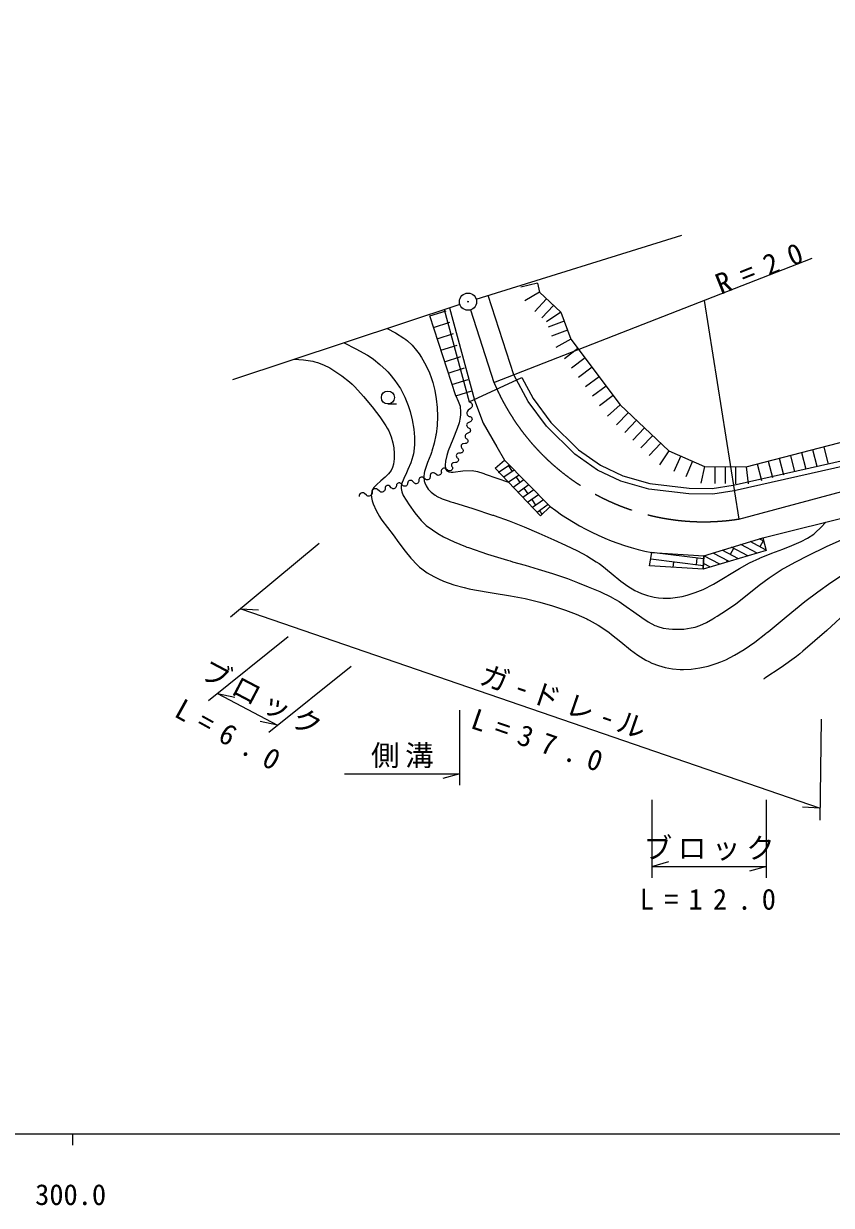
# Model space of a CAD drawing. Units: millimetres, scale not verified. Extents: x 40000 to 680000, y 20000 to 380000.
# Drawn here: x 363708 to 434672, y 198715 to 302535 of the extents above; entities that cross this region are included whole.
import ezdxf
from ezdxf.enums import TextEntityAlignment as Align

# ---------------------------------------------------------------- set-up
doc = ezdxf.new("R2010")
doc.units = ezdxf.units.MM
doc.header["$LTSCALE"] = 1000
doc.linetypes.add('CHAIN', pattern=[18.5, 12, -1.5, 3.5, -1.5])
for name, color, linetype, lineweight in [('M-BGD', 7, 'Continuous', 25), ('M-BMK', 2, 'CHAIN', 13), ('M-BMK-OTRS', 5, 'Continuous', 25), ('M-BMK-SRVR', 3, 'Continuous', 25), ('M-OTRS', 6, 'Continuous', 25), ('M-STR-HTXT', 7, 'Continuous', 13), ('M-STR-STR3', 7, 'Continuous', 25), ('M-TTL-BAND', 7, 'Continuous', 25)]:
    doc.layers.add(name, color=color, linetype=linetype, lineweight=lineweight)
doc.styles.add('ＭＳ ゴシック', font='')
doc.styles.get('ＭＳ ゴシック').set_extended_font_data('MS Gothic')

msp = doc.modelspace()

# ---------------------------------------------------------------- linework, layer by layer
at = {"layer": 'M-BGD'}
for p, q in [((408843, 279741), (407385, 279390)), ((409038, 278934), (407740, 278181)), ((409656, 278350), (408627, 277259)), ((399406, 276853), (400834, 277312)), ((400658, 277414), (402837, 269319)), ((410274, 277767), (409245, 276676)), ((401665, 269822), (399406, 276853)), ((399729, 275849), (401157, 276308)), ((410893, 277183), (409645, 276350)), ((411192, 276394), (409790, 275862)), ((400052, 274844), (401480, 275303)), ((411492, 275605), (410090, 275072)), ((400374, 273840), (401802, 274299)), ((411792, 274816), (410478, 274092)), ((400697, 272835), (402125, 273294)), ((412411, 273991), (411212, 273090)), ((413030, 273166), (411831, 272266)), ((401020, 271831), (402448, 272290)), ((413650, 272342), (412450, 271441)), ((401342, 270826), (402771, 271285)), ((402837, 269319), (407472, 271447)), ((414269, 271517), (413070, 270617)), ((401665, 269822), (403093, 270281)), ((414888, 270693), (413689, 269792)), ((395707, 269119), (396457, 269119)), ((415507, 269868), (414308, 268967)), ((416127, 269043), (415008, 268044)), ((416839, 268371), (415809, 267281)), ((417551, 267700), (416521, 266609)), ((418263, 267028), (417233, 265937)), ((418974, 266356), (417945, 265265)), ((419687, 265684), (418657, 264593)), ((420398, 265012), (419570, 263761)), ((432048, 264856), (432422, 263404)), ((433023, 265107), (433397, 263655)), ((433998, 265359), (434372, 263906)), ((421441, 264554), (420837, 263181)), ((422483, 264096), (421880, 262723)), ((428148, 263852), (428522, 262400)), ((429123, 264103), (429497, 262651)), ((430098, 264354), (430472, 262902)), ((431073, 264605), (431447, 263153)), ((423525, 263638), (423209, 262172)), ((424437, 263629), (424422, 262129)), ((425349, 263620), (425334, 262120)), ((426261, 263610), (426246, 262111)), ((427173, 263601), (427354, 262112))]:
    msp.add_line(p, q, dxfattribs=at)
for points in [[(408843, 279741), (409038, 278934), (410893, 277183), (411792, 274816), (416127, 269043), (420398, 265012), (423525, 263638), (427173, 263601), (436922, 266112), (444812, 268508), (446698, 269500), (453832, 268965), (461768, 263258), (471164, 256989), (476158, 255634), (484005, 258630), (488121, 261951), (490632, 267202), (489613, 273049), (484785, 279210), (479007, 286344), (473265, 293441), (467494, 300124), (466216, 302535)], [(395648, 275754), (396381, 275367), (397110, 274911), (397273, 274789), (397431, 274661), (397836, 274275), (398225, 273817), (398447, 273512), (398655, 273196), (399032, 272537), (399352, 271852), (399506, 271456), (399654, 271008), (399829, 270304), (399959, 269561), (400035, 268803), (400062, 268011), (400032, 267236), (399941, 266467), (399935, 266435), (399924, 266372), (399784, 265667), (399585, 264975), (399538, 264845), (399476, 264684), (399180, 263968), (398933, 263198), (398920, 263131), (398908, 263064), (398876, 262705), (398906, 262349), (398920, 262283), (398942, 262202), (399061, 261920), (399254, 261637), (399521, 261363), (399857, 261110), (399911, 261076), (399993, 261026), (400479, 260787), (401008, 260599), (401245, 260526), (401484, 260456), (403185, 259947), (404914, 259365), (404983, 259341), (405052, 259317), (406356, 258864), (407693, 258341), (408973, 257778), (410299, 257178), (411319, 256726), (412367, 256230), (413189, 255785), (414021, 255262), (414262, 255092), (414499, 254916), (415323, 254263), (416176, 253568), (416782, 253128), (417420, 252740), (417679, 252607), (417982, 252472), (418528, 252282), (419093, 252151), (419476, 252096), (419901, 252064), (420531, 252074), (421157, 252143), (421570, 252220), (422018, 252328), (422711, 252545), (423408, 252825), (424310, 253290), (425184, 253809), (425863, 254230), (426611, 254678), (427484, 255157), (428383, 255581), (428421, 255597), (428497, 255630), (429430, 256008), (430413, 256374), (431200, 256686), (432006, 257046), (432581, 257345), (433121, 257696), (433191, 257749), (433281, 257822), (433738, 258254), (434177, 258746)], [(391859, 274498), (392905, 273978), (393916, 273406), (394160, 273249), (394445, 273050), (395016, 272599), (395548, 272102), (395708, 271935), (395888, 271736), (396330, 271193), (396743, 270587), (396812, 270473), (396879, 270358), (397205, 269710), (397489, 268999), (397580, 268731), (397665, 268461), (397848, 267717), (397980, 266919), (398018, 266560), (398041, 266200), (398048, 265569), (397993, 264946), (397959, 264753), (397907, 264530), (397726, 263954), (397473, 263359), (397406, 263216), (397337, 263072), (397100, 262583), (396918, 262061), (396887, 261870), (396882, 261680), (396932, 261393), (397056, 261082), (397302, 260667), (397585, 260260), (398081, 259549), (398627, 258875), (399086, 258457), (399622, 258055), (400107, 257745), (400609, 257462), (401533, 257010), (402519, 256597), (402649, 256546), (402780, 256497), (404450, 255929), (406211, 255394), (406441, 255327), (406672, 255261), (407765, 254947), (408900, 254615), (410174, 254231), (411485, 253788), (412374, 253441), (413294, 253064), (414341, 252634), (415358, 252147), (415398, 252126), (416021, 251753), (416647, 251329), (417321, 250856), (418025, 250360), (418581, 249988), (419163, 249671), (419279, 249620), (419425, 249563), (419883, 249433), (420391, 249356), (420715, 249333), (421040, 249326), (421707, 249351), (422361, 249440), (422720, 249524), (423108, 249649), (423700, 249923), (424267, 250251), (424443, 250361), (424647, 250491), (425461, 251012), (426284, 251576), (427288, 252365), (428322, 253199), (429203, 253856), (430161, 254491), (430339, 254600), (430519, 254707), (431543, 255264), (432630, 255805), (434241, 256591), (435875, 257318)], [(387471, 273044), (388297, 272987), (389108, 272871), (389306, 272825), (389540, 272759), (390063, 272560), (390595, 272290), (390786, 272180), (390974, 272064), (391651, 271604), (392325, 271068), (392563, 270858), (392794, 270641), (393581, 269777), (394327, 268868), (394358, 268830), (394421, 268753), (395003, 267999), (395535, 267212), (395654, 267006), (395786, 266751), (395994, 266237), (396146, 265701), (396223, 265267), (396264, 264782), (396263, 264315), (396198, 263831), (396113, 263548), (395987, 263287), (395766, 262982), (395469, 262685), (395083, 262355), (394697, 262008), (394480, 261769), (394314, 261493), (394299, 261455), (394285, 261416), (394242, 261177), (394259, 260903), (394324, 260623), (394418, 260347), (394669, 259773), (394965, 259246), (395066, 259086), (395190, 258902), (395665, 258265), (396160, 257612), (396680, 256917), (397219, 256189), (397723, 255567), (398301, 254957), (398486, 254788), (398679, 254627), (399171, 254276), (399735, 253952), (400167, 253744), (400609, 253558), (401501, 253241), (402410, 252985), (402842, 252884), (403331, 252783), (404884, 252530), (406496, 252276), (407757, 252026), (409057, 251710), (410172, 251396), (411317, 251020), (412265, 250655), (413189, 250234), (413268, 250194), (413386, 250133), (414189, 249681), (414959, 249176), (415146, 249041), (415367, 248875), (416188, 248222), (417038, 247531), (417665, 247066), (418362, 246627), (418630, 246484), (418904, 246353), (419474, 246132), (420066, 245968), (420728, 245851), (421401, 245798), (421514, 245795), (421682, 245793), (422359, 245826), (423104, 245927), (423837, 246093), (424554, 246316), (424974, 246477), (425387, 246655), (426174, 247056), (427003, 247552), (427941, 248198), (428914, 248945), (428983, 249000), (429119, 249110), (430702, 250422), (432350, 251768), (433474, 252627), (434636, 253435), (435574, 254037)], [(407472, 271447), (408470, 269597), (410019, 267506), (412469, 265106), (414380, 263740), (416360, 262820), (418734, 262132), (422171, 261725), (424208, 261695), (426044, 261993), (436051, 264233), (440302, 265200), (443751, 265639), (446458, 265323), (448312, 264801), (451715, 263547), (454740, 262150), (468945, 254257), (471639, 253333), (473391, 253241), (477874, 253444), (480365, 253923)], [(402837, 269319), (402918, 269299), (403000, 269253), (403056, 269205), (403086, 269154), (403118, 269078), (403126, 268973), (403106, 268893), (403084, 268839), (403036, 268783), (402961, 268725), (402762, 268578), (402690, 268494), (402667, 268440), (402647, 268359), (402653, 268281), (402687, 268178), (402745, 268104), (402802, 268056), (402856, 268033), (402936, 268013), (402992, 267985), (403045, 267938), (403079, 267893), (403093, 267851), (403104, 267789), (403093, 267711), (403065, 267655), (403040, 267618), (402995, 267585), (402931, 267554), (402760, 267478), (402693, 267428), (402668, 267392), (402640, 267336), (402631, 267277), (402640, 267196), (402670, 267131), (402704, 267086), (402740, 267061), (402796, 267033), (402852, 267005), (402905, 266958), (402939, 266913), (402953, 266871), (402964, 266809), (402953, 266731), (402925, 266675), (402900, 266639), (402855, 266605), (402791, 266574), (402620, 266498), (402553, 266448), (402528, 266412), (402499, 266356), (402491, 266297), (402499, 266216), (402530, 266151), (402564, 266106), (402600, 266081), (402656, 266053), (402698, 266011), (402731, 265952), (402747, 265902), (402747, 265861), (402738, 265802), (402704, 265735), (402662, 265694), (402628, 265669), (402578, 265653), (402511, 265645), (402336, 265629), (402260, 265605), (402227, 265580), (402185, 265538), (402159, 265489), (402142, 265413), (402150, 265346), (402166, 265296), (402191, 265263), (402233, 265220), (402274, 265178), (402307, 265120), (402324, 265069), (402323, 265028), (402315, 264969), (402281, 264903), (402239, 264861), (402205, 264836), (402155, 264820), (402088, 264812), (401912, 264796), (401837, 264772), (401803, 264747), (401761, 264706), (401736, 264656), (401718, 264581), (401726, 264514), (401743, 264463), (401768, 264430), (401809, 264388), (401851, 264346), (401884, 264287), (401900, 264237), (401900, 264195), (401891, 264136), (401857, 264070), (401815, 264028), (401781, 264004), (401731, 263987), (401664, 263979), (401489, 263964), (401413, 263939), (401380, 263914), (401338, 263873), (401312, 263823), (401295, 263748), (401303, 263681), (401319, 263631), (401344, 263597), (401386, 263555), (401390, 263488), (401374, 263413), (401350, 263358), (401319, 263323), (401268, 263279), (401189, 263248), (401122, 263244), (401075, 263248), (401020, 263271), (400957, 263314), (400795, 263432), (400713, 263468), (400665, 263471), (400598, 263467), (400539, 263444), (400469, 263392), (400426, 263329), (400402, 263274), (400398, 263227), (400402, 263160), (400406, 263093), (400390, 263018), (400367, 262963), (400335, 262928), (400284, 262885), (400206, 262853), (400139, 262849), (400092, 262853), (400036, 262876), (399973, 262919), (399812, 263037), (399729, 263073), (399682, 263077), (399615, 263073), (399556, 263049), (399485, 262998), (399442, 262935), (399418, 262879), (399414, 262832), (399418, 262765), (399422, 262698), (399407, 262624), (399383, 262568), (399352, 262533), (399301, 262490), (399222, 262458), (399155, 262454), (399108, 262458), (399053, 262481), (398990, 262525), (398828, 262642), (398745, 262678), (398698, 262682), (398631, 262678), (398572, 262654), (398502, 262603), (398458, 262540), (398435, 262485), (398431, 262437), (398435, 262370), (398428, 262307), (398402, 262238), (398372, 262190), (398336, 262161), (398281, 262128), (398202, 262110), (398138, 262116), (398094, 262127), (398046, 262158), (397993, 262209), (397858, 262345), (397785, 262391), (397741, 262402), (397677, 262408), (397618, 262395), (397543, 262357), (397492, 262304), (397462, 262256), (397451, 262212), (397444, 262148), (397438, 262084), (397411, 262016), (397381, 261967), (397346, 261938), (397291, 261905), (397211, 261887), (397148, 261894), (397103, 261905), (397055, 261935), (397002, 261986), (396867, 262122), (396794, 262168), (396750, 262179), (396686, 262186), (396627, 262172), (396552, 262135), (396502, 262082), (396471, 262033), (396460, 261989), (396454, 261925), (396447, 261861), (396421, 261793), (396390, 261745), (396355, 261716), (396300, 261683), (396221, 261665), (396157, 261671), (396113, 261682), (396064, 261713), (396011, 261763), (395877, 261900), (395804, 261946), (395760, 261957), (395696, 261963), (395636, 261950), (395561, 261912), (395511, 261859), (395480, 261811), (395469, 261767), (395463, 261703), (395461, 261627), (395437, 261545), (395406, 261485), (395367, 261448), (395306, 261403), (395214, 261375), (395139, 261377), (395086, 261385), (395026, 261417), (394959, 261471), (394788, 261618), (394698, 261665), (394645, 261674), (394570, 261675), (394501, 261654), (394417, 261603), (394363, 261536), (394332, 261476), (394323, 261423), (394321, 261347), (394320, 261272), (394296, 261189), (394264, 261129), (394226, 261092), (394164, 261048), (394073, 261020), (393997, 261021), (393945, 261030), (393885, 261061), (393818, 261115), (393647, 261263), (393557, 261310), (393504, 261318), (393428, 261320), (393360, 261298), (393276, 261247), (393221, 261180), (393190, 261120), (393181, 261068), (393180, 260992)], [(401665, 269822), (401890, 269376), (402054, 268914), (402058, 268895), (402066, 268855), (402104, 268474), (402081, 268085), (402071, 268012), (402058, 267920), (401958, 267450), (401811, 266976), (401424, 266014), (401009, 265012), (400876, 264584), (400777, 264085), (400745, 263757), (400775, 263437), (400823, 263323), (400899, 263236), (401062, 263161), (401279, 263135), (401364, 263135), (401450, 263137), (402300, 263233), (403115, 263280), (403582, 263189), (404051, 263034), (404140, 263001), (404251, 262960), (405269, 262597), (406314, 262237)], [(436243, 251027), (434270, 249223), (432177, 247394), (431894, 247167), (431609, 246944), (430271, 245977), (428838, 245017), (428780, 244979), (428723, 244941)]]:
    msp.add_lwpolyline(points, dxfattribs=at)
msp.add_circle((395707, 269689), 570, dxfattribs=at)
at = {"layer": 'M-BMK'}
for p, q in [((402980, 277393), (405028, 271018)), ((426534, 259010), (436781, 261742))]:
    msp.add_line(p, q, dxfattribs=at)
msp.add_arc((423463, 278773), 20000, 202.81606, 278.83191, dxfattribs=at)
at = {"layer": 'M-BMK-OTRS'}
for p, q in [((405278, 265368), (405954, 264179)), ((405954, 264179), (409965, 260119)), ((428645, 257373), (439012, 259945)), ((423461, 255776), (428645, 257373)), ((418893, 256069), (423461, 255776))]:
    msp.add_line(p, q, dxfattribs=at)
for points in [[(436162, 263745), (426139, 261502), (424245, 261194), (422138, 261225), (418635, 261640), (416184, 262351), (414127, 263307), (412147, 264721), (409641, 267176), (408047, 269328), (406780, 271677), (404509, 278654)], [(401134, 277572), (403320, 269449), (404081, 267444), (405278, 265368)]]:
    msp.add_lwpolyline(points, dxfattribs=at)
msp.add_arc((423193, 277418), 21777, 232.59622, 258.6138, dxfattribs=at)
at = {"layer": 'M-BMK-SRVR'}
msp.add_circle((402750, 278107), 750, dxfattribs=at)
at = {"layer": 'M-OTRS'}
for p, q in [((403466, 278330), (421536, 283943)), ((402038, 277871), (382047, 271247))]:
    msp.add_line(p, q, dxfattribs=at)
at = {"layer": 'M-STR-HTXT'}
for p, q in [((405028, 271017), (432973, 281916)), ((423490, 278218), (426534, 259010)), ((389672, 256876), (381881, 250378)), ((382779, 251127), (384334, 251036)), ((382779, 251127), (433703, 233597)), ((386944, 248664), (379963, 243054)), ((385243, 240283), (392477, 246097)), ((380743, 243680), (382266, 243355)), ((380743, 243680), (386023, 240909)), ((402043, 235627), (402043, 242211)), ((386023, 240909), (384499, 241234)), ((433689, 232544), (433810, 241419)), ((391907, 236627), (402042, 236627)), ((402042, 236627), (400543, 236207)), ((418890, 234341), (418890, 227498)), ((428983, 227498), (428983, 234341)), ((433703, 233597), (432148, 233688)), ((418891, 228498), (420390, 228918)), ((418891, 228498), (428983, 228498)), ((428983, 228498), (427483, 228078))]:
    msp.add_line(p, q, dxfattribs=at)
at = {"layer": 'M-STR-STR3'}
for p, q in [((406810, 263312), (405895, 262678)), ((406296, 263686), (406638, 263193)), ((407238, 262879), (406313, 262238)), ((406980, 262700), (407321, 262207)), ((407666, 262446), (406731, 261797)), ((408094, 262012), (407149, 261357)), ((407663, 261714), (408005, 261221)), ((408522, 261579), (407566, 260916)), ((408950, 261146), (407984, 260476)), ((408347, 260728), (408689, 260235)), ((409378, 260712), (408402, 260035)), ((409806, 260279), (408820, 259595)), ((409031, 259742), (409247, 259430)), ((426069, 256438), (425790, 255907)), ((427338, 255771), (425900, 256527)), ((428162, 256016), (426713, 256778)), ((428941, 256284), (427526, 257028)), ((428727, 257075), (428338, 257279)), ((428677, 257101), (428398, 256570)), ((423425, 254914), (418800, 255476)), ((423450, 255515), (418893, 256069)), ((420893, 255941), (420879, 255828)), ((422864, 255587), (422792, 254991)), ((424865, 255038), (423461, 255776)), ((425689, 255282), (424274, 256026)), ((426513, 255527), (425087, 256277)), ((428119, 256039), (428097, 255996)), ((420807, 255232), (420751, 254775)), ((424041, 254793), (423433, 255113)), ((425511, 255376), (425419, 255202))]:
    msp.add_line(p, q, dxfattribs=at)
for points in [[(409965, 260119), (409105, 259294), (405133, 263482), (405954, 264179)], [(406382, 263745), (405478, 263119), (405415, 263075)], [(428645, 257373), (428951, 256250), (423412, 254606), (423461, 255776)], [(423461, 255776), (423412, 254606), (418709, 254905), (418893, 256069)]]:
    msp.add_lwpolyline(points, dxfattribs=at)
for radius in [31.3, 25, 18.8, 12.5, 6.3]:
    msp.add_circle((402750, 278107), radius, dxfattribs=at)
at = {"layer": 'M-TTL-BAND'}
for p, q in [((40000, 205000), (579000, 205000)), ((368000, 205000), (368000, 204000))]:
    msp.add_line(p, q, dxfattribs=at)

# ---------------------------------------------------------------- texts
at = {"layer": 'M-STR-HTXT', "char_height": 1833, "attachment_point": 7, "style": 'ＭＳ ゴシック'}
for s, insert, rotation in [('\\T1.8;R=20', (424969, 278685), 21.6), ('\\T1.2;ブロック', (379028, 244967), 332.3), ('\\T1.27;ガ-ドレ-ル', (403605, 244487), 341), ('\\T1.76;L=6.0', (376811, 241698), 331), ('\\T1.72;L=37.0', (402865, 240654), 341)]:
    msp.add_mtext(s, dxfattribs=dict(at, insert=insert, rotation=rotation))
for s, insert in [('\\T1.2;側溝', (394225, 237127)), ('\\T1.2;ブロック', (418187, 228998)), ('\\T1.72;L=12.0', (417833, 224665))]:
    msp.add_mtext(s, dxfattribs=dict(at, insert=insert))
at = {"layer": 'M-TTL-BAND', "style": 'ＭＳ ゴシック'}
msp.add_text('300.0', height=1833, dxfattribs=at).set_placement((364719, 198195), align=Align.BOTTOM_LEFT)

doc.saveas('drawing.dxf')
